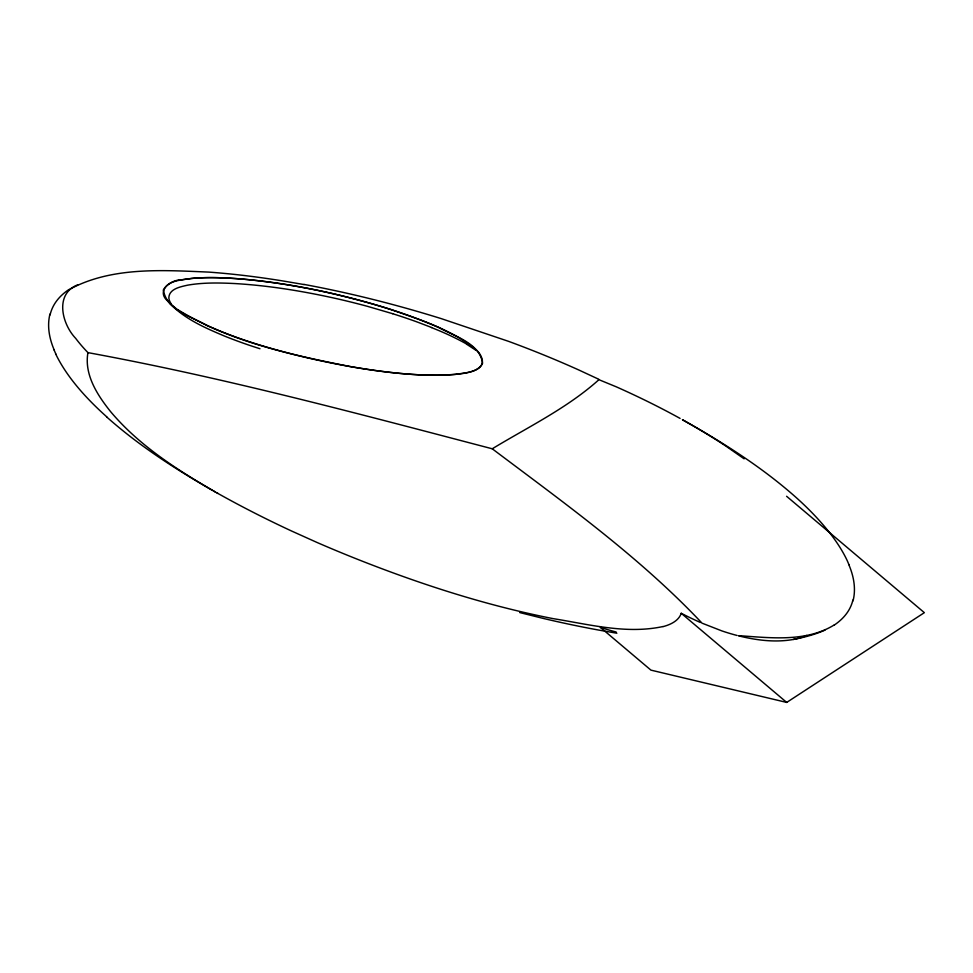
<?xml version="1.0" encoding="UTF-8"?>
<svg xmlns="http://www.w3.org/2000/svg" width="973" height="973" viewBox="0 0 973 973"><rect width="100%" height="100%" fill="white"/><g stroke="black" fill="none" stroke-linecap="round" stroke-linejoin="round"><path stroke-width="1.46" d="M77.804 284.797C54.366 293.858 61.883 323.948 75.675 338.361A243.53 91.62 18.5 0 0 85.928 350.511L87.935 352.627C84.006 374.666 97.482 395.245 110.606 411.64C139.151 445.61 177.159 469.825 215.155 491.888M49.842 315.191L50.28 313.537M853.212 599.502L852.774 601.144M680.066 418.402A368.536 138.653 18.5 0 0 616.201 386.792L598.663 379.579A57.03 21.455 18.5 0 1 597.909 380.601C566.481 408.478 527.95 427.123 492.241 448.784C358.259 413.732 224.252 377.621 87.935 352.627M616.164 632.024A93.104 35.028 18.5 0 1 600.232 627.281L650.937 670.129L786.707 702.421L924.35 612.662L786.598 496.279M68.986 289.638C111.336 266.505 162.163 270.178 208.781 272.099A444.989 167.417 18.5 0 1 283.678 281.088L304.099 284.566M834.068 625.043C805.826 642.362 770.434 637.789 738.981 635.685M662.978 626.539C626.405 634.42 589.297 624.411 553.211 618.646C497.726 607.784 443.433 591.414 390.416 571.881A538.556 202.615 18.5 0 1 327.56 546.996A486.853 183.167 18.5 0 1 316.955 542.435L291.608 531.027A496.704 186.865 18.5 0 1 223.814 496.716L216.991 492.934M792.886 639.541C774.812 642.667 756.252 640.222 738.592 635.856M616.87 633.228L598.954 630.115A463.172 174.252 18.5 0 1 542.642 618.269L519.728 612.564M392.678 313.707L367.551 306.361A295.451 111.153 18.5 0 0 327.828 296.729C297.13 290.222 266.03 285.381 234.688 283.544C218.998 282.778 203.114 282.462 187.57 285.174C180.577 286.78 169.01 288.799 168.84 297.933A45.269 17.027 18.5 0 0 170.944 303.454M259.986 348.748L252.007 346.157A179.421 67.502 18.5 0 1 224.982 336.257C204.184 327.524 182.51 318.122 167.356 300.754C155.923 290.404 171.163 279.494 181.927 279.774C201.679 276.441 221.856 277.524 241.718 279.032C292.435 283.581 342.557 294.223 391.073 309.584C420.628 319.91 451.8 329.592 476.259 349.891A49.222 18.523 18.5 0 1 479.227 353.077C494.418 375.566 450.791 374.325 439.164 375.237C409.292 375.432 379.555 371.613 350.171 366.553C290.659 354.792 229.287 341.511 177.098 309.232M431.586 327.487L417.149 321.978A217.721 81.914 18.5 0 0 392.678 313.72M701.983 623.146L721.784 630.869A82.133 30.905 18.5 0 0 737.169 635.491M598.809 379.288L578.826 369.995A418.378 157.407 18.5 0 0 508.575 341.353L441.401 318.67A476.612 179.312 18.5 0 0 304.026 284.42M213.379 490.891L217.879 493.433M212.442 490.343C175.164 468.962 138.725 445.525 106.58 416.87M466.566 344.187L475.444 349.976M492.241 448.784C564.547 503.26 639.018 556.495 701.436 622.525M744.138 458.83L725.943 446.133A356.629 134.177 18.5 0 0 682.414 419.728C722.611 442.289 761.956 467.089 796.473 497.811A374.094 140.744 18.5 0 1 825.712 527.913L829.324 532.377A352.031 132.437 18.5 0 1 847.252 560.703L848.991 564.729M176.064 308.49L169.776 303.284M663.087 626.612A97.628 36.731 18.5 0 0 681.222 613.282L786.707 702.421M55.826 353.977L54.062 349.952M848.845 564.705A303.15 114.06 18.5 0 1 853.357 599.538M852.628 601.095A253.029 95.196 18.5 0 1 834.214 625.104M825.007 630.09A267.076 100.474 18.5 0 1 793.19 639.419M806.678 635.442A121.455 45.695 18.5 0 1 793.275 639.48M431.501 327.609A115.799 43.566 18.5 0 1 466.785 344.126M700.402 622.477A152.53 57.383 18.5 0 1 681.222 613.27M106.787 416.87A364.437 137.108 18.5 0 1 55.68 353.953M54.196 349.976A303.15 114.06 18.5 0 1 49.696 315.143M50.426 313.586A253.029 95.196 18.5 0 1 68.84 289.577M163.415 289.99C166.383 310.168 191.985 316.736 207.383 325.748C238.932 339.723 272.197 349.392 305.692 357.419C335.965 364.486 366.626 370.044 397.568 373.17C416.906 374.994 436.439 376.174 455.838 374.337C464.985 372.708 477.743 372.683 482.584 363.27C479.762 342.995 454.221 336.232 438.385 327.342C403.965 312.248 367.709 301.752 331.148 293.287C300.025 286.281 268.451 281.051 236.634 278.631C221.662 277.573 206.604 277.074 191.632 278.436C182.012 280.09 168.451 280.017 163.415 289.99"/></g></svg>
